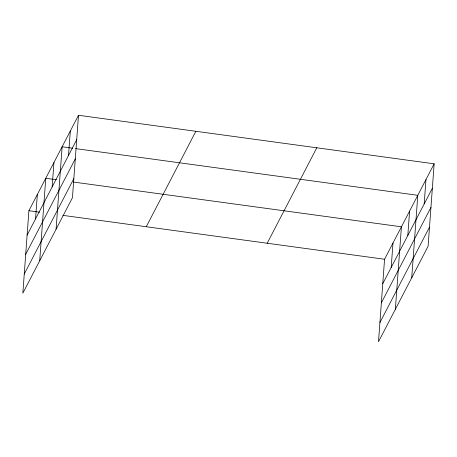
<?xml version="1.0" encoding="UTF-8"?>
<svg xmlns="http://www.w3.org/2000/svg" width="457" height="457" viewBox="0 0 457 457"><rect width="100%" height="100%" fill="white"/><g stroke="black" fill="none" stroke-linecap="round" stroke-linejoin="round"><path stroke-width="0.69" d="M78.495 115.273L28.905 210.723L22.85 293.194L72.44 197.744L78.495 115.273L434.15 163.806L428.095 246.277L378.505 341.727L384.56 259.256L434.15 163.806M35.543 218.926L37.337 194.499M39.713 260.741L45.769 178.27L56.371 179.721M52.155 186.947L53.949 162.521M56.08 229.243L62.135 146.771L72.737 148.222M68.521 155.449L70.315 131.022M391.192 267.459L392.986 243.033M395.362 309.275L401.417 226.803L73.343 182.035M407.81 235.481L409.603 211.054M411.728 277.776L417.784 195.305L75.565 148.605M424.176 203.982L425.97 179.555M27.112 235.149L76.707 139.699M25.706 254.303L75.296 158.853M24.255 274.04L73.851 178.59M146.269 226.741L195.864 131.29M267.191 243.244L316.787 147.794M382.766 283.683L432.356 188.233M381.355 302.837L430.951 207.387M379.91 322.573L429.5 227.123M28.905 210.723L39.513 212.174M62.843 215.356L384.56 259.256"/></g></svg>
